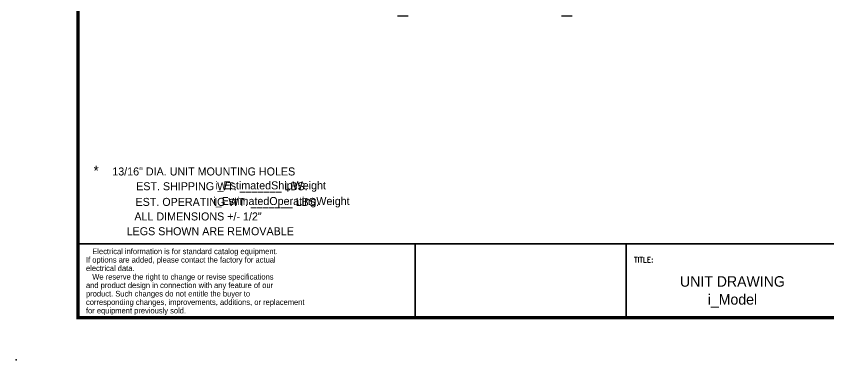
# Model space of a CAD drawing. Extents: x -12 to 259, y -8 to 165.
# Drawn here: x -11.5 to 139.7, y -7.8 to 56.1 of the extents above; entities that cross this region are included whole.
import ezdxf
from ezdxf.enums import TextEntityAlignment as Align

# ---------------------------------------------------------------- set-up
doc = ezdxf.new("R2010")
doc.units = 0
doc.header["$MEASUREMENT"] = 0
doc.layers.get('0').update_dxf_attribs({"linetype": 'CONTINUOUS'})
doc.layers.add('0 Unit', color=7, linetype='CONTINUOUS')
doc.styles.add('SIMPLEX', font='SIMPLEX')

msp = doc.modelspace()

# ---------------------------------------------------------------- linework, layer by layer
for p, q in [((62.76659, 0.00001), (62.76659, 13.73019)), ((101.99569, 0.00001), (101.99569, 13.73019))]:
    msp.add_line(p, q)
for points, const_width in [([(0.00002, 0.00001), (251.06629, 0.00001), (251.06629, 156.91642), (0.00002, 156.91642), (0.00002, 0.00001)], 0.62767), ([(63.13764, 13.73019), (0.00002, 13.73019)], 0.31383), ([(251.06629, 13.73019), (62.76659, 13.73019), (62.76659, 0.00001)], 0.31383), ([(101.99569, 13.73019), (101.99569, 0.00001)], 0.31383)]:
    msp.add_lwpolyline(points, dxfattribs=dict(const_width=const_width))
msp.add_point((-11.5133, -7.82474))
at = {"layer": '0 Unit'}
for p, q in [((61.45007, 56.11414), (59.45007, 56.11414)), ((91.98132, 56.11414), (89.98132, 56.11414))]:
    msp.add_line(p, q, dxfattribs=at)

# ---------------------------------------------------------------- texts
for s, height, p in [('*', 1.83459, (3.3584, 26.45088)), ('EST. SHIPPING WT. _______ LBS.', 1.490706, (26.76054, 23.72592)), ('i_EstimatedShipWeight', 1.4924168, (35.82113, 23.88876)), ('EST. OPERATING WT. _______ LBS.', 1.490706, (27.75039, 20.81)), ('i_EstimatedOperatingWeight', 1.490706, (37.86088, 20.97284)), ('ALL DIMENSIONS +/- 1/2"', 1.490706, (22.32236, 18.10463)), ('LEGS SHOWN ARE REMOVABLE', 1.490706, (24.60109, 15.34875)), ('UNIT DRAWING', 1.9614552, (121.79561, 5.76926)), ('i_Model', 1.961455, (121.79561, 2.42625))]:
    msp.add_text(s, height=height).set_placement(p, align=Align.CENTER)
msp.add_text('13/16" DIA. UNIT MOUNTING HOLES', height=1.490706).set_placement((6.36653, 26.4767))
at = {"lineweight": 25}
for s, p in [('   Electrical information is for standard catalog equipment.', (1.46965, 11.83053)), ('If options are added, please contact the factory for actual', (1.46965, 10.25818)), ('electrical data.', (1.46965, 8.68584)), ('   We reserve the right to change or revise specifications', (1.46965, 7.09367)), ('and product design in connection with any feature of our', (1.46965, 5.52132)), ('product. Such changes do not entitle the buyer to', (1.46965, 3.94898)), ('corresponding changes, improvements, additions, or replacement ', (1.46965, 2.37664)), ('for equipment previously sold.', (1.46965, 0.80429))]:
    msp.add_text(s, height=1.0482292, dxfattribs=at).set_placement(p)
at = {"style": 'SIMPLEX'}
msp.add_text('TITLE:', height=0.980728, dxfattribs=at).set_placement((103.46678, 10.29765))

doc.saveas('drawing.dxf')
